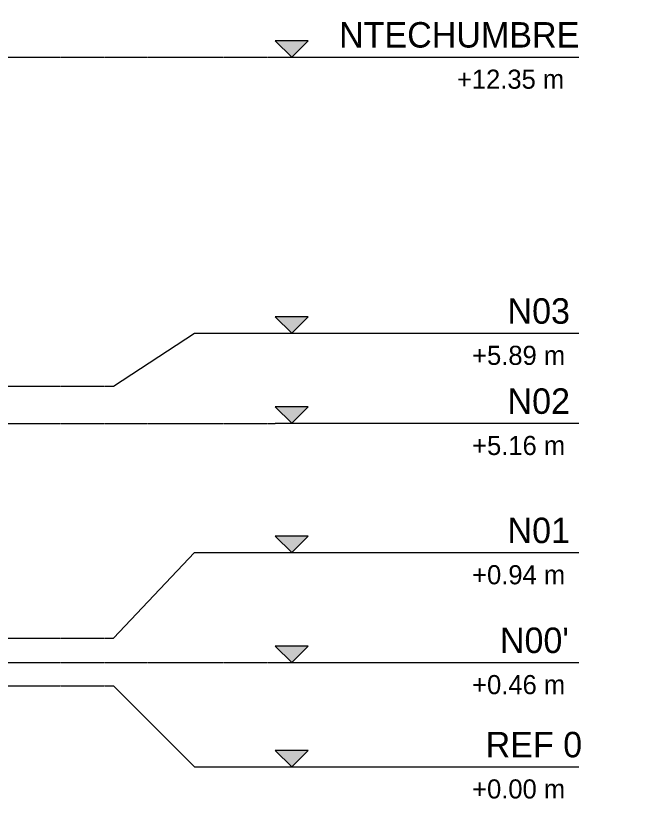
# Model space of a CAD drawing. Header units: centimetres. Extents: x -3046 to 63786, y -269 to 1483.
# Drawn here: x 13666 to 14874, y -230 to 1316 of the extents above; entities that cross this region are included whole.
import ezdxf

# ---------------------------------------------------------------- set-up
doc = ezdxf.new("R2010")
doc.units = ezdxf.units.CM
doc.linetypes.add('Centre', pattern=[3.175, 0.635, -0.475, 1.59, -0.475])
doc.layers.add('A-FLOR-LEVL', color=7, linetype='Continuous', lineweight=9)
doc.styles.add('Century Gothic', font='GOTHIC.TTF', dxfattribs={"height": 50})
doc.styles.add('Century Gothic_1', font='GOTHIC.TTF', dxfattribs={"height": 37.5})

# ---------------------------------------------------------------- blocks, each defined once
blk = doc.blocks.new('Level - Con_Triangulo-1145637-s01')
at = {"layer": 'A-FLOR-LEVL', "true_color": 0xe2e2e2}
blk.add_hatch(color=254, dxfattribs=at).paths.add_polyline_path([(14239.8, -126.6), (14207.6, -158.7), (14175.5, -126.6)])
at = {"layer": 'A-FLOR-LEVL', "color": 253, "true_color": 0xaaaaaa}
for p, q in [((14239.8, -126.6), (14175.5, -126.6)), ((14175.5, -126.6), (14207.6, -158.7)), ((14207.6, -158.7), (14239.8, -126.6)), ((14175.5, -158.7), (14771.6, -158.7))]:
    blk.add_line(p, q, dxfattribs=at)

msp = doc.modelspace()

# ---------------------------------------------------------------- linework, layer by layer
at = {"layer": 'A-FLOR-LEVL', "color": 253, "linetype": 'Centre', "true_color": 0xaaaaaa}
for p, q in [((-3045.5, 1234.5), (14175.5, 1234.5)), ((-3045.5, 588.8), (13858, 588.8)), ((-3045.5, 515.5), (14175.5, 515.5)), ((-3045.5, 94), (13858, 94)), ((-3045.5, 46), (14175.5, 46)), ((-3045.5, 0), (13858, 0))]:
    msp.add_line(p, q, dxfattribs=at)
at = {"layer": 'A-FLOR-LEVL', "color": 253, "true_color": 0xaaaaaa}
for p, q in [((13858, 588.8), (14016.7, 692.4)), ((14016.7, 692.4), (14175.5, 692.4)), ((13858, 94), (14016.7, 261.8)), ((14016.7, 261.8), (14175.5, 261.8)), ((13858, 0), (14016.7, -158.7)), ((14016.7, -158.7), (14175.5, -158.7))]:
    msp.add_line(p, q, dxfattribs=at)

# ---------------------------------------------------------------- block references
for p in [(0, 1393.3), (0, 851.2), (0, 674.3), (0, 420.5), (0, 204.8), (0, 0)]:
    msp.add_blockref('Level - Con_Triangulo-1145637-s01', p, dxfattribs=at)

# ---------------------------------------------------------------- texts
at = {"layer": 'A-FLOR-LEVL', "color": 9, "true_color": 0xb7b7b7, "char_height": 37.5, "attachment_point": 1, "style": 'Century Gothic_1', "bg_fill": 3, "box_fill_scale": 1.25, "bg_fill_color": 256, "bg_fill_true_color": 13158600, "bg_fill_transparency": 0}
for s, insert, width in [('+12.35 m', (14532.1, 1209.9), 280.591), ('+5.89 m', (14561.9, 667.8), 244.515), ('+5.16 m', (14561.9, 490.9), 244.515), ('+0.94 m', (14561.9, 237.1), 244.515), ('+0.46 m', (14561.9, 21.4), 244.515), ('+0.00 m', (14561.9, -183.4), 244.515)]:
    msp.add_mtext(s, dxfattribs=dict(at, insert=insert, width=width))

# ---------------------------------------------------------------- next in the draw order: texts
at = {"layer": 'A-FLOR-LEVL', "color": 9, "true_color": 0xb7b7b7, "char_height": 50, "attachment_point": 1, "style": 'Century Gothic', "bg_fill": 3, "box_fill_scale": 1.25, "bg_fill_color": 256, "bg_fill_true_color": 13158600, "bg_fill_transparency": 0}
for s, insert, width in [('NTECHUMBRE', (14300.6, 1303.2), 561.181), ('N03', (14631.4, 761.1), 160.337), ('N02', (14631.4, 584.2), 160.337), ('N01', (14631.4, 330.4), 160.337), ("N00'", (14616.4, 114.7), 178.375), ('REF 0', (14588.4, -90.1), 212.447)]:
    msp.add_mtext(s, dxfattribs=dict(at, insert=insert, width=width))

doc.saveas('drawing.dxf')
